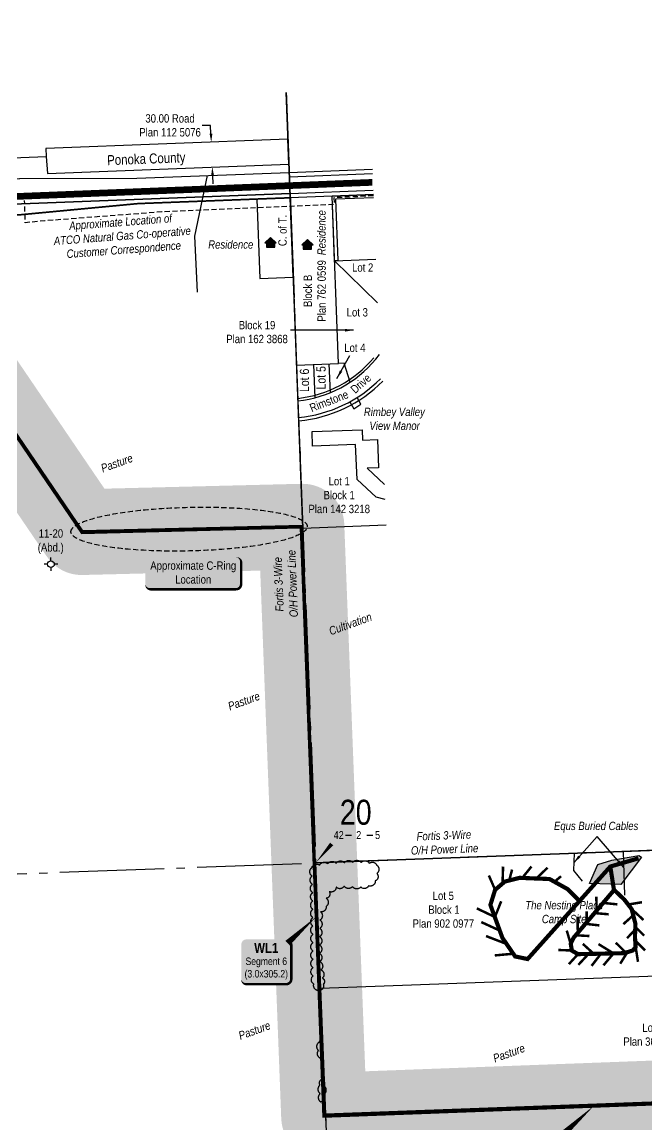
# Model space of a CAD drawing. Extents: x 665644 to 689199, y 5825051 to 5844826.
# Drawn here: x 685499 to 686249, y 5834600 to 5835925 of the extents above; entities that cross this region are included whole.
import ezdxf
from ezdxf.enums import TextEntityAlignment as Align

# ---------------------------------------------------------------- set-up
doc = ezdxf.new("R2010")
doc.units = 0
doc.header["$LTSCALE"] = 5
doc.header["$PDSIZE"] = 0.5
for name, pattern in [('0', [1, 1, 0]), ('BORDER2', [22.225, 6.35, -3.175, 6.35, -3.175, 0, -3.175]), ('foc-QUARTERLINE', [33, 25, -3, 2, -3]), ('foc-TRAV', [1.875, 1.25, -0.625]), ('UG_PIPE', [1.875, 1.25, -0.625])]:
    doc.linetypes.add(name, pattern=pattern)
doc.layers.get('Defpoints').update_dxf_attribs({"color": 9})
for name, color, linetype in [('10', 1, 'Continuous'), ('9', 3, 'Continuous'), ('AS-CABLE', 224, 'foc-CABLE'), ('AS-PIPE-UG', 44, 'UG_PIPE'), ('AS-POWER', 104, 'foc-POWER'), ('AS-RESIDENCE', 14, 'Continuous'), ('AS-ROADS', 254, 'Continuous'), ('AS-TELEPHONE', 224, 'foc-TEL'), ('CG-NOTES', 7, 'Continuous'), ('DIMENSION', 1, 'Continuous'), ('F-RW', 190, 'Continuous'), ('F-WS-S', 190, 'Continuous'), ('L-33', 7, 'Continuous'), ('L-SEC', 7, 'Continuous'), ('L-SECLBL', 7, 'Continuous'), ('L-SECQ', 8, 'foc-QUARTERLINE'), ('L-TITLEDB', 4, 'Continuous'), ('L-TITLEDB-T', 4, 'Continuous'), ('P-BUFFER-H 30m', 51, 'Continuous'), ('T-BUSH', 110, '0')]:
    doc.layers.add(name, color=color, linetype=linetype)
doc.layers.add('AS-COUNTY', color=7, linetype='BORDER2', lineweight=60, true_color=0xcc33ff)
for name, color, linetype, true_color in [('P-PROPOSED-WL2', 7, 'Continuous', 0x05c1ff), ('P-PROPOSED-WL2 IOP1', 7, 'Continuous', 0x05c1ff), ('P-PROPOSED-WL2 IOP3', 7, 'Continuous', 0x05c1ff), ('P-PROPOSED_WL2 IOP2', 7, 'Continuous', 0x05c1ff)]:
    doc.layers.add(name, color=color, linetype=linetype, true_color=true_color)
doc.layers.add('T-TEXT', color=48, linetype='Continuous', lineweight=18)
doc.styles.add('100L', font='ARIALN.TTF', dxfattribs={"height": 11})
doc.styles.add('175L', font='ARIALN.TTF', dxfattribs={"height": 20})
doc.styles.add('240', font='ARIALN.TTF', dxfattribs={"height": 30})
doc.styles.add('80', font='ARIALN.TTF', dxfattribs={"height": 10})
doc.styles.add('80CG', font='ARIALN.TTF', dxfattribs={"height": 10})
doc.styles.add('80L', font='ARIALN.TTF', dxfattribs={"height": 10})
doc.styles.add('80LS', font='ARIALNI.TTF', dxfattribs={"height": 10})
doc.styles.add('BOLD', font='ARIALNB.TTF')
doc.styles.add('foc-LtypeFont', font='ARIALN.TTF', dxfattribs={"height": 7.35})
doc.styles.add('SIMPLEX', font='ARIALN.TTF')
doc.linetypes.add('foc-CABLE', pattern='A,2,-1,["C",foc-LtypeFont,S=0.2,R=0,X=-0.625,Y=-0.75],-1.24,8', length=12.24)
doc.linetypes.add('foc-POWER', pattern='A,6,-1,["P",foc-LtypeFont,S=0.2,R=0,X=-0.625,Y=-0.75],-1.24,4', length=12.24)
doc.linetypes.add('foc-POWER-NOLINE', pattern='A,0,-4,["P",foc-LtypeFont,S=0.2,R=0,X=-0.625,Y=-0.75],-8.24', length=12.24)
doc.linetypes.add('foc-TEL', pattern='A,2,-1,["T",foc-LtypeFont,S=0.2,R=0,X=-0.425,Y=-0.75],-1.24,8', length=12.24)
doc.linetypes.add('foc-TEL-NOLINE', pattern='A,0,-2,["T",foc-LtypeFont,S=0.2,R=0,X=-0.425,Y=-0.75],-10.24', length=12.24)
doc.dimstyles.new('Compass 5 000', dxfattribs={"dimscale": 5, "dimtxt": 9, "dimasz": 2, "dimexe": 0.2, "dimexo": 0.0625, "dimgap": 0.5, "dimtad": 0, "dimtih": 1, "dimtoh": 1, "dimzin": 0, "dimdsep": 46, "dimtxsty": '80CG', "dimcen": 0.1, "dimse1": 1, "dimse2": 1, "dimclrd": 256, "dimclrt": 256, "dimaunit": 1, "dimadec": 4, "dimazin": 0, "dimtfac": 0.06, "dimtofl": 0, "dimtmove": 0, "dimatfit": 1, "dimfxl": 0.2, "dimtolj": 1, "dimtzin": 0, "dimlwd": -1, "dimarcsym": 0})

# ---------------------------------------------------------------- blocks, each defined once
blk = doc.blocks.new('*D2586')
at = {"layer": 'Defpoints', "color": 0, "transparency": 16777216}
for p in [(685641.9, 5835777.6), (685643, 5835747.7), (685727.5, 5835750.9)]:
    blk.add_point(p, dxfattribs=at)
at = {"layer": 'L-TITLEDB', "transparency": 16777216}
for p, q in [((685725.5, 5835800.9), (685715.5, 5835800.9)), ((685725.9, 5835790.9), (685725.5, 5835800.9)), ((685727.9, 5835740.9), (685728.2, 5835730.9))]:
    blk.add_line(p, q, dxfattribs=at)
for points in [[(685727.6, 5835791), (685724.3, 5835790.8), (685726.3, 5835780.9)], [(685729.5, 5835741), (685726.2, 5835740.9), (685727.5, 5835750.9)]]:
    blk.add_solid(points, dxfattribs=at)
at = {"layer": 'L-TITLEDB', "transparency": 16777216, "insert": (685676.8, 5835800.9), "char_height": 10, "attachment_point": 5, "style": '80CG'}
blk.add_mtext('\\A1;30.00 Road\\PPlan 112 5076', dxfattribs=at)
blk = doc.blocks.new('L-SECLBL')
at = {"layer": '9', "color": 7}
for p, q in [((-5.1, -27.8), (-12.3, -27.8)), ((20.7, -27.8), (13.5, -27.8))]:
    blk.add_line(p, q, dxfattribs=at)
at = {"layer": '10', "color": 2, "style": 'SIMPLEX'}
blk.add_attdef('SEC', text='', height=30, dxfattribs=at).set_placement((0, 0), align=Align.MIDDLE)
at = {"layer": '10', "color": 5, "style": '80L'}
blk.add_attdef('TWP', text='', height=9.5, dxfattribs=at).set_placement((-14.4, -27.4), align=Align.MIDDLE_RIGHT)
blk.add_attdef('RGE', text='', height=9.5, dxfattribs=at).set_placement((3.6, -27.4), align=Align.MIDDLE_CENTER)
blk.add_attdef('MER', text='', height=9.5, dxfattribs=at).set_placement((23.2, -27.4), align=Align.MIDDLE_LEFT)
blk = doc.blocks.new('res_occ')
for points in [[(0.1, 0.89), (-1.26, -0.37), (1.46, -0.37)], [(-0.9, -1.43), (1.1, -1.43), (1.1, -0.37), (-0.9, -0.37)]]:
    blk.add_hatch(color=14).paths.add_polyline_path(points)
at = {"color": 14}
for points in [[(0.1, 0.89), (-1.26, -0.37), (1.46, -0.37)], [(-0.9, -1.43), (1.1, -1.43), (1.1, -0.37), (-0.9, -0.37)]]:
    blk.add_lwpolyline(points, close=True, dxfattribs=at)
blk = doc.blocks.new('GABD')
for p, q in [((-0.81, 0), (-1.62, 0)), ((0, 0.81), (0, 1.62)), ((1.62, 0), (0.81, 0)), ((0, -0.81), (0, -1.62))]:
    blk.add_line(p, q)
blk.add_circle((0, 0), 0.8)

msp = doc.modelspace()

# ---------------------------------------------------------------- hatches: boundary and pattern name
at = {"layer": 'AS-ROADS'}
h = msp.add_hatch(color=256, dxfattribs=at)
h.dxf.hatch_style = 1
h.paths.add_polyline_path([(686242.996, 5834921.836), (686217.928, 5834888.963), (686180.414, 5834890.562), (686190.548, 5834913.129), (686207.082, 5834918.282), (686239.44, 5834924.145)])
at = {"layer": 'CG-NOTES'}
h = msp.add_hatch(color=255, dxfattribs=at)
edge = h.paths.add_edge_path()
edge.add_line((685653.144, 5835243.787), (685756.132, 5835243.787))
edge.add_arc((685756.132, 5835249.787), 5.999, 270, 360)
edge.add_line((685762.131, 5835249.787), (685762.131, 5835276.283))
edge.add_arc((685756.132, 5835276.283), 5.999, 0, 90)
edge.add_line((685756.132, 5835282.283), (685653.144, 5835282.283))
edge.add_arc((685653.144, 5835276.283), 5.999, 90, 180)
edge.add_line((685647.145, 5835276.283), (685647.145, 5835249.787))
edge.add_arc((685653.144, 5835249.787), 5.999, 180, 270)
at = {"layer": 'P-BUFFER-H 30m'}
h = msp.add_hatch(color=256, dxfattribs=at)
h.dxf.hatch_style = 1
edge = h.paths.add_edge_path()
edge.add_line((687813.608, 5843964.27), (687792.469, 5843963.499))
edge.add_line((687792.469, 5843963.499), (687791.909, 5843978.775))
edge.add_arc((687741.943, 5843976.944), 50, 2.098258, 92.100577)
edge.add_line((687740.11, 5844026.91), (687681.4, 5844024.757))
edge.add_arc((687683.232, 5843974.791), 50, 92.100577, 182.100577)
edge.add_line((687633.266, 5843972.958), (687633.376, 5843969.96))
edge.add_arc((687683.342, 5843971.793), 50, 182.100577, 272.100577)
edge.add_line((687685.175, 5843921.826), (687690.919, 5843922.037))
edge.add_line((687690.919, 5843922.037), (687691.478, 5843906.773))
edge.add_arc((687741.445, 5843908.604), 50, 182.098258, 272.088052)
edge.add_line((687743.267, 5843858.637), (687764.495, 5843859.411))
edge.add_line((687764.495, 5843859.411), (687793.2, 5843110.276))
edge.add_line((687793.2, 5843110.276), (687807.746, 5842732.724))
edge.add_line((687807.746, 5842732.724), (687807.804, 5842731.228))
edge.add_arc((687857.767, 5842733.15), 50, 182.203411, 245.197957)
edge.add_line((687836.793, 5842687.762), (687851.379, 5842308.745))
edge.add_arc((687901.342, 5842310.668), 50, 182.203963, 196.36335)
edge.add_arc((687902.278, 5842286.2), 50, 168.016789, 182.191987)
edge.add_line((687852.315, 5842284.288), (687872.672, 5841752.416))
edge.add_arc((687897.171, 5841708.829), 50, 119.338852, 182.192002)
edge.add_line((687847.207, 5841706.917), (687855.857, 5841480.949))
edge.add_line((687855.857, 5841480.949), (687887.227, 5840670.064))
edge.add_arc((687937.19, 5840671.997), 50, 182.215499, 182.318426)
edge.add_line((687887.231, 5840669.974), (687919.666, 5839868.838))
edge.add_line((687919.666, 5839868.838), (687945.827, 5839221.317))
edge.add_arc((687995.786, 5839223.335), 50, 182.313597, 192.126775)
edge.add_arc((688136.55, 5839253.581), 193.976, 192.126775, 220.704391)
edge.add_arc((688136.562, 5839253.567), 193.976, 220.698715, 225.773761)
edge.add_arc((688027.105, 5839071.759), 50, 121.117263, 182.317533)
edge.add_line((687977.146, 5839069.737), (687978.076, 5839046.738))
edge.add_arc((688028.035, 5839048.759), 50, 182.317536, 272.206083)
edge.add_line((688029.96, 5838998.797), (688067.616, 5839000.247))
edge.add_line((688067.616, 5839000.247), (688096.367, 5838241.769))
edge.add_arc((688146.331, 5838243.663), 50, 182.170809, 182.257784)
edge.add_line((688096.37, 5838241.693), (688149.032, 5836905.985))
edge.add_line((688149.032, 5836905.985), (688112.158, 5836904.518))
edge.add_line((688112.158, 5836904.518), (688068.344, 5837010.621))
edge.add_line((688068.344, 5837010.621), (688062.462, 5837029.303))
edge.add_line((688062.462, 5837029.303), (688047.461, 5837091.121))
edge.add_line((688047.461, 5837091.121), (688027.035, 5837175.861))
edge.add_arc((687978.427, 5837164.144), 50, 13.552572, 14.030913)
edge.add_line((688026.935, 5837176.266), (687985.051, 5837343.868))
edge.add_arc((687936.543, 5837331.746), 50, 14.030913, 104.030913)
edge.add_line((687924.421, 5837380.254), (687921.51, 5837379.527))
edge.add_arc((687933.632, 5837331.019), 50, 104.030913, 194.030913)
edge.add_line((687885.124, 5837318.897), (687926.954, 5837151.509))
edge.add_line((687926.954, 5837151.509), (687947.338, 5837066.946))
edge.add_arc((687995.946, 5837078.662), 50, 193.552572, 193.639644)
edge.add_line((687947.356, 5837066.872), (687962.785, 5837003.288))
edge.add_arc((688011.375, 5837015.079), 50, 193.639644, 197.478007)
edge.add_line((687963.684, 5837000.062), (687970.789, 5836977.497))
edge.add_arc((688018.48, 5836992.514), 50, 197.478007, 202.437559)
edge.add_line((687972.266, 5836973.43), (688004.347, 5836895.738))
edge.add_arc((688026.965, 5836851.146), 50, 116.894658, 182.259041)
edge.add_line((687977.004, 5836849.175), (687977.122, 5836846.177))
edge.add_arc((688027.083, 5836848.148), 50, 182.259041, 272.213908)
edge.add_line((688029.015, 5836798.186), (688079.224, 5836800.127))
edge.add_arc((688077.293, 5836850.089), 50, 272.213908, 272.277778)
edge.add_line((688079.28, 5836800.129), (688153.089, 5836803.065))
edge.add_line((688153.089, 5836803.065), (688159.726, 5836634.655))
edge.add_line((688159.726, 5836634.655), (688160.498, 5836614.759))
edge.add_arc((688210.461, 5836616.7), 50, 182.224243, 242.416121)
edge.add_line((688187.308, 5836572.383), (688208.062, 5836038.119))
edge.add_arc((688258.025, 5836040.06), 50, 182.224584, 195.436355)
edge.add_arc((688258.912, 5836017.222), 50, 169.012813, 182.224426)
edge.add_line((688208.949, 5836015.282), (688215.24, 5835853.338))
edge.add_line((688215.24, 5835853.338), (688213.976, 5835852.793))
edge.add_arc((688233.749, 5835806.869), 50, 113.294587, 113.92068)
edge.add_line((688213.476, 5835852.574), (688204.983, 5835848.808))
edge.add_arc((688225.257, 5835803.102), 50, 113.92068, 202.936103)
edge.add_line((688179.21, 5835783.617), (688181.14, 5835779.055))
edge.add_arc((688084.293, 5835654.254), 157.97, 52.187925, 56.739753)
edge.add_arc((688084.293, 5835654.255), 157.969, 56.739599, 92.218066)
edge.add_line((688078.179, 5835812.106), (687980.957, 5835808.363))
edge.add_arc((687931.506, 5835800.976), 50, 8.496107, 92.194971)
edge.add_line((687929.591, 5835850.939), (687439.748, 5835832.164))
edge.add_arc((687441.663, 5835782.201), 50, 92.194971, 182.183274)
edge.add_line((687391.699, 5835780.296), (687408.934, 5835328.225))
edge.add_line((687408.934, 5835328.225), (687412.776, 5835227.801))
edge.add_line((687412.776, 5835227.801), (687412.891, 5835224.781))
edge.add_line((687412.891, 5835224.781), (687420.169, 5835037.106))
edge.add_line((687420.169, 5835037.106), (687139.195, 5835024.776))
edge.add_arc((687101.801, 5834991.584), 50, 41.592198, 92.512715)
edge.add_line((687099.609, 5835041.536), (687096.612, 5835041.405))
edge.add_arc((687098.804, 5834991.453), 50, 92.512715, 143.239619)
edge.add_line((687058.746, 5835021.376), (686673.733, 5835005.988))
edge.add_arc((686675.73, 5834956.027), 50, 92.288875, 182.220798)
edge.add_line((686625.768, 5834954.09), (686635.936, 5834691.882))
edge.add_line((686635.936, 5834691.882), (685911.197, 5834664.777))
edge.add_line((685911.197, 5834664.777), (685885.953, 5835322.392))
edge.add_arc((685835.99, 5835320.474), 50, 2.198313, 91.420588)
edge.add_line((685834.751, 5835370.459), (685598.035, 5835364.588))
edge.add_line((685598.035, 5835364.588), (685359.45, 5835715.681))
edge.add_line((685359.45, 5835715.681), (685357.975, 5835717.849))
edge.add_arc((685316.632, 5835689.729), 50, 34.222356, 92.196177)
edge.add_line((685314.716, 5835739.692), (685044.653, 5835729.335))
edge.add_line((685044.653, 5835729.335), (685045.607, 5835732.65))
edge.add_line((685045.607, 5835732.65), (685055.679, 5835767.617))
edge.add_arc((685007.633, 5835781.456), 50, 343.931086, 425.131456)
edge.add_line((685028.66, 5835826.82), (685008.859, 5835835.998))
edge.add_arc((684987.832, 5835790.634), 50, 65.131456, 155.476492)
edge.add_line((684942.343, 5835811.388), (684932.955, 5835790.811))
edge.add_line((684932.955, 5835790.811), (684908.46, 5835737.12))
edge.add_line((684908.46, 5835737.12), (684908.444, 5835737.085))
edge.add_line((684908.444, 5835737.085), (684197.179, 5835708.669))
edge.add_line((684197.179, 5835708.669), (683393.731, 5835676.576))
edge.add_arc((683395.726, 5835626.616), 50, 92.287428, 182.125311)
edge.add_line((683345.761, 5835624.761), (683346.064, 5835616.594))
edge.add_line((683346.064, 5835616.594), (683375.909, 5834817.734))
edge.add_line((683375.909, 5834817.734), (683406.039, 5834013.82))
edge.add_line((683406.039, 5834013.82), (683427.719, 5833449.338))
edge.add_arc((683462.178, 5833413.109), 50, 133.565482, 182.146115)
edge.add_line((683412.213, 5833411.237), (683448.053, 5832454.846))
edge.add_line((683448.053, 5832454.846), (682694.7, 5832426.991))
edge.add_line((682694.7, 5832426.991), (681941.407, 5832399.199))
edge.add_line((681941.407, 5832399.199), (681924.683, 5832845.521))
edge.add_arc((681874.718, 5832843.649), 50, 2.145927, 143.113192)
edge.add_line((681834.727, 5832873.661), (681815.566, 5832848.129))
edge.add_arc((681855.557, 5832818.117), 50, 143.113192, 182.146882)
edge.add_line((681805.592, 5832816.244), (681821.394, 5832394.722))
edge.add_line((681821.394, 5832394.722), (681068.872, 5832366.421))
edge.add_line((681068.872, 5832366.421), (680263.435, 5832336.202))
edge.add_arc((680265.309, 5832286.237), 50, 92.148626, 182.144523)
edge.add_line((680215.344, 5832284.366), (680246.207, 5831460.199))
edge.add_line((680246.207, 5831460.199), (680276.19, 5830656.55))
edge.add_line((680276.19, 5830656.55), (680279.747, 5830561.031))
edge.add_arc((680314.013, 5830524.619), 50, 133.261285, 182.132573)
edge.add_line((680264.048, 5830522.758), (680289.023, 5829852.064))
edge.add_line((680289.023, 5829852.064), (680316.8, 5829103.153))
edge.add_line((680316.8, 5829103.153), (679564.962, 5829074.33))
edge.add_arc((679566.877, 5829024.367), 50, 92.195397, 96.670962)
edge.add_line((679561.069, 5829074.029), (679119.028, 5829057.15))
edge.add_arc((679120.935, 5829007.187), 50, 92.18666, 110.977343)
edge.add_line((679103.036, 5829053.873), (679095.938, 5829051.152))
edge.add_line((679095.938, 5829051.152), (678836.113, 5829041.267))
edge.add_arc((678838.014, 5828991.303), 50, 92.178655, 148.468111)
edge.add_line((678795.396, 5829017.452), (678774.367, 5829016.654))
edge.add_line((678774.367, 5829016.654), (678734.431, 5829015.192))
edge.add_line((678734.431, 5829015.192), (677941.676, 5828986.005))
edge.add_line((677941.676, 5828986.005), (677136.147, 5828956.545))
edge.add_line((677136.147, 5828956.545), (676399.428, 5828929.16))
edge.add_arc((676378.945, 5828883.548), 50, 65.816505, 92.089536)
edge.add_line((676377.122, 5828933.515), (676311.431, 5828931.118))
edge.add_arc((676313.254, 5828881.152), 50, 92.089536, 118.402505)
edge.add_line((676289.471, 5828925.133), (675618.565, 5828900.649))
edge.add_arc((675574.778, 5828876.511), 50, 28.865443, 92.089939)
edge.add_line((675572.954, 5828926.478), (675563.641, 5828926.138))
edge.add_line((675563.641, 5828926.138), (675558.345, 5829067.321))
edge.add_arc((675508.381, 5829065.447), 50, 2.148269, 92.148212)
edge.add_line((675506.506, 5829115.412), (675486.408, 5829114.658))
edge.add_arc((675488.282, 5829064.693), 50, 92.148212, 182.148281)
edge.add_line((675438.317, 5829062.819), (675443.606, 5828921.831))
edge.add_line((675443.606, 5828921.831), (674689.556, 5828895.403))
edge.add_line((674689.556, 5828895.403), (673885.412, 5828867.204))
edge.add_line((673885.412, 5828867.204), (673865.306, 5828866.497))
edge.add_line((673865.306, 5828866.497), (673427.271, 5828851.088))
edge.add_arc((673429.028, 5828801.119), 50, 92.014647, 155.237557)
edge.add_line((673383.626, 5828822.062), (673063.809, 5828810.812))
edge.add_line((673063.809, 5828810.812), (672261.334, 5828782.583))
edge.add_line((672261.334, 5828782.583), (672241.233, 5828781.876))
edge.add_line((672241.233, 5828781.876), (671464.35, 5828754.656))
edge.add_arc((671443.768, 5828709.089), 50, 65.691921, 92.006853)
edge.add_line((671442.017, 5828759.058), (671313.396, 5828754.551))
edge.add_line((671313.396, 5828754.551), (671174.332, 5828749.681))
edge.add_arc((671176.082, 5828699.712), 50, 92.005828, 118.333837)
edge.add_line((671152.351, 5828743.722), (670616.93, 5828724.863))
edge.add_line((670616.93, 5828724.863), (669814.594, 5828696.828))
edge.add_line((669814.594, 5828696.828), (669785.832, 5828695.818))
edge.add_arc((669742.011, 5828671.74), 50, 28.787701, 92.009719)
edge.add_line((669740.258, 5828721.709), (669011.371, 5828696.132))
edge.add_arc((669013.124, 5828646.163), 50, 92.009719, 92.155612)
edge.add_line((669011.243, 5828696.128), (668980.075, 5828694.954))
edge.add_arc((668981.956, 5828644.99), 50, 92.155612, 155.142438)
edge.add_line((668936.588, 5828666.008), (668189.385, 5828639.682))
edge.add_line((668189.385, 5828639.682), (667635.387, 5828620.34))
edge.add_arc((667591.538, 5828596.314), 50, 28.718841, 92.011346)
edge.add_line((667589.783, 5828646.283), (667386.586, 5828639.147))
edge.add_line((667386.586, 5828639.147), (666756.08, 5828616.609))
edge.add_arc((666757.866, 5828566.641), 50, 92.047269, 155.180377)
edge.add_line((666712.484, 5828587.629), (666025.494, 5828563.366))
edge.add_arc((666033.062, 5828349.069), 214.43, 92.022692, 136.045845)
edge.add_line((665878.694, 5828497.902), (665787.104, 5828403.013))
edge.add_arc((665942.312, 5828253.201), 215.715, 136.013473, 181.934244)
edge.add_arc((665776.691, 5828247.607), 50, 181.934244, 181.99327)
edge.add_line((665726.721, 5828245.868), (665745.71, 5827700.266))
edge.add_line((665745.71, 5827700.266), (665757.47, 5827361.533))
edge.add_line((665757.47, 5827361.533), (665757.574, 5827358.535))
edge.add_arc((665807.544, 5827360.27), 50, 181.988415, 271.9875)
edge.add_line((665809.278, 5827310.3), (665812.277, 5827310.404))
edge.add_line((665812.277, 5827310.404), (665985.206, 5827316.405))
edge.add_arc((665983.472, 5827366.375), 50, 271.9875, 362.042067)
edge.add_line((666033.441, 5827368.156), (666032.177, 5827403.589))
edge.add_line((666032.177, 5827403.589), (666031.701, 5827417.647))
edge.add_line((666031.701, 5827417.647), (666072.442, 5827459.493))
edge.add_line((666072.442, 5827459.493), (666106.054, 5827458.849))
edge.add_arc((666107.012, 5827508.84), 50, 268.901432, 294.660224)
edge.add_line((666127.874, 5827463.4), (666172.459, 5827483.869))
edge.add_line((666172.459, 5827483.869), (666350.016, 5827525.676))
edge.add_arc((666338.557, 5827574.345), 50, 283.2493, 405.413231)
edge.add_line((666373.656, 5827609.954), (666371.132, 5827612.442))
edge.add_arc((666336.033, 5827576.833), 50, 45.413231, 103.2493)
edge.add_line((666324.573, 5827625.502), (666143.698, 5827582.914))
edge.add_arc((666155.158, 5827534.245), 50, 103.2493, 114.660224)
edge.add_line((666134.296, 5827579.685), (666133.685, 5827579.404))
edge.add_arc((666084.581, 5827569.982), 50, 10.861937, 62.58611)
edge.add_line((666107.602, 5827614.367), (666099.432, 5827618.605))
edge.add_arc((666076.411, 5827574.22), 50, 62.58611, 152.58611)
edge.add_line((666032.026, 5827597.24), (666030.645, 5827594.577))
edge.add_arc((666075.03, 5827571.557), 50, 152.58611, 184.80847)
edge.add_line((666025.206, 5827567.365), (666021.831, 5827559.92))
edge.add_line((666021.831, 5827559.92), (666003.067, 5827535.89))
edge.add_line((666003.067, 5827535.89), (665942.142, 5827473.312))
edge.add_arc((665977.967, 5827438.432), 50, 135.7667, 181.939185)
edge.add_line((665927.996, 5827436.741), (665928.647, 5827417.504))
edge.add_line((665928.647, 5827417.504), (665858.673, 5827415.076))
edge.add_line((665858.673, 5827415.076), (665848.648, 5827703.844))
edge.add_line((665848.648, 5827703.844), (665829.66, 5828249.421))
edge.add_arc((665942.312, 5828253.201), 112.715, 136.013473, 181.921699, ccw=False)
edge.add_line((665861.213, 5828331.48), (665952.824, 5828426.391))
edge.add_arc((666033.077, 5828349.035), 111.465, 92.029947, 136.0531, ccw=False)
edge.add_line((666029.129, 5828460.43), (666763.716, 5828486.374))
edge.add_arc((666761.951, 5828536.343), 50, 272.022692, 335.20661)
edge.add_line((666807.342, 5828515.375), (667390.232, 5828536.212))
edge.add_line((667390.232, 5828536.212), (667545.778, 5828541.674))
edge.add_arc((667589.622, 5828565.71), 50, 208.731337, 271.999633)
edge.add_line((667591.367, 5828515.74), (668192.996, 5828536.745))
edge.add_line((668192.996, 5828536.745), (668987.773, 5828564.747))
edge.add_arc((668986.012, 5828614.716), 50, 272.017842, 335.235753)
edge.add_line((669031.414, 5828593.772), (669696.261, 5828617.102))
edge.add_arc((669740.082, 5828641.18), 50, 208.78768, 272.009739)
edge.add_line((669741.835, 5828591.211), (669818.198, 5828593.891))
edge.add_line((669818.198, 5828593.891), (670620.542, 5828621.926))
edge.add_line((670620.542, 5828621.926), (671177.684, 5828641.55))
edge.add_arc((671175.924, 5828691.519), 50, 272.017221, 298.322672)
edge.add_line((671199.646, 5828647.505), (671317.002, 5828651.615))
edge.add_line((671317.002, 5828651.615), (671420.483, 5828655.241))
edge.add_arc((671441.065, 5828700.808), 50, 245.69213, 272.006668)
edge.add_line((671442.816, 5828650.839), (672244.847, 5828678.94))
edge.add_line((672244.847, 5828678.94), (672264.955, 5828679.647))
edge.add_line((672264.955, 5828679.647), (673067.43, 5828707.876))
edge.add_line((673067.43, 5828707.876), (673434.856, 5828720.801))
edge.add_arc((673433.098, 5828770.77), 50, 272.014618, 335.237588)
edge.add_line((673478.5, 5828749.827), (673868.927, 5828763.561))
edge.add_line((673868.927, 5828763.561), (673889.027, 5828764.268))
edge.add_line((673889.027, 5828764.268), (674693.164, 5828792.467))
edge.add_line((674693.164, 5828792.467), (675500.312, 5828820.755))
edge.add_arc((675498.561, 5828870.724), 50, 272.007238, 280.218654)
edge.add_arc((675512.664, 5828871.243), 50, 263.992689, 272.08971)
edge.add_line((675514.487, 5828821.276), (675529.103, 5828821.809))
edge.add_arc((675572.891, 5828845.947), 50, 208.865365, 272.090012)
edge.add_line((675574.715, 5828795.98), (676318.375, 5828823.119))
edge.add_arc((676316.552, 5828873.086), 50, 272.090012, 298.401966)
edge.add_line((676340.335, 5828829.104), (676355.733, 5828829.666))
edge.add_arc((676376.247, 5828875.264), 50, 245.777107, 272.12881)
edge.add_line((676378.104, 5828825.299), (677139.93, 5828853.617))
edge.add_line((677139.93, 5828853.617), (677142.894, 5828853.723))
edge.add_line((677142.894, 5828853.723), (677945.453, 5828883.075))
edge.add_line((677945.453, 5828883.075), (678738.158, 5828912.26))
edge.add_line((678738.158, 5828912.26), (678778.097, 5828913.705))
edge.add_arc((678776.288, 5828963.673), 50, 272.073067, 272.187732)
edge.add_line((678778.197, 5828913.709), (678843.88, 5828916.218))
edge.add_arc((678841.971, 5828966.182), 50, 272.187731, 328.473443)
edge.add_line((678884.591, 5828940.037), (679108.621, 5828948.56))
edge.add_arc((679106.72, 5828998.524), 50, 272.178655, 290.977343)
edge.add_line((679124.62, 5828951.838), (679131.721, 5828954.56))
edge.add_line((679131.721, 5828954.56), (679571.885, 5828971.367))
edge.add_arc((679569.977, 5829021.331), 50, 272.18666, 276.68636)
edge.add_line((679575.799, 5828971.671), (680373.641, 5829002.256))
edge.add_arc((680371.726, 5829052.22), 50, 272.195397, 362.124156)
edge.add_line((680421.691, 5829054.073), (680391.951, 5829855.889))
edge.add_line((680391.951, 5829855.889), (680368.489, 5830485.958))
edge.add_arc((680334.223, 5830522.37), 50, 313.261105, 362.132739)
edge.add_line((680384.188, 5830524.23), (680379.118, 5830660.386))
edge.add_line((680379.118, 5830660.386), (680349.134, 5831464.046))
edge.add_line((680349.134, 5831464.046), (680320.255, 5832235.262))
edge.add_line((680320.255, 5832235.262), (681072.739, 5832263.494))
edge.add_line((681072.739, 5832263.494), (681878.221, 5832293.787))
edge.add_arc((681876.342, 5832343.751), 50, 272.153805, 280.264821)
edge.add_arc((681890.428, 5832344.283), 50, 264.057487, 272.112816)
edge.add_line((681892.272, 5832294.317), (682698.502, 5832324.062))
edge.add_line((682698.502, 5832324.062), (683504.849, 5832353.876))
edge.add_arc((683503.001, 5832403.842), 50, 272.117525, 362.146115)
edge.add_line((683552.966, 5832405.714), (683516.657, 5833374.612))
edge.add_arc((683482.235, 5833410.876), 50, 313.507856, 362.199485)
edge.add_line((683532.198, 5833412.795), (683508.964, 5834017.724))
edge.add_line((683508.964, 5834017.724), (683478.837, 5834821.585))
edge.add_line((683478.837, 5834821.585), (683450.661, 5835575.768))
edge.add_line((683450.661, 5835575.768), (684201.29, 5835605.751))
edge.add_line((684201.29, 5835605.751), (684941.173, 5835635.31))
edge.add_arc((684973.421, 5835673.521), 50, 229.837958, 272.287782)
edge.add_line((684975.417, 5835623.561), (685002.215, 5835624.632))
edge.add_line((685002.215, 5835624.632), (685289.097, 5835635.634))
edge.add_line((685289.097, 5835635.634), (685529.106, 5835282.768))
edge.add_arc((685570.449, 5835310.888), 50, 214.222356, 271.420588)
edge.add_line((685571.688, 5835260.903), (685785.035, 5835266.194))
edge.add_line((685785.035, 5835266.194), (685810.304, 5834607.918))
edge.add_arc((685860.267, 5834609.836), 50, 182.198313, 272.13019)
edge.add_line((685862.125, 5834559.871), (686636.086, 5834588.659))
edge.add_line((686636.086, 5834588.659), (686641.013, 5834586.586))
edge.add_arc((686660.402, 5834632.673), 50, 247.182957, 272.220798)
edge.add_line((686662.34, 5834582.711), (686693.163, 5834583.906))
edge.add_arc((686691.226, 5834633.869), 50, 272.220798, 362.220798)
edge.add_line((686741.188, 5834635.806), (686730.742, 5834905.184))
edge.add_line((686730.742, 5834905.184), (687096.457, 5834919.801))
edge.add_arc((687094.46, 5834969.762), 50, 272.288874, 272.512508)
edge.add_line((687096.652, 5834919.81), (687477.365, 5834936.515))
edge.add_arc((687475.173, 5834986.467), 50, 272.512508, 362.22074)
edge.add_line((687525.135, 5834988.405), (687515.815, 5835228.746))
edge.add_arc((687465.853, 5835226.809), 50, 2.22074, 2.560671)
edge.add_line((687515.803, 5835229.043), (687515.675, 5835231.897))
edge.add_line((687515.675, 5835231.897), (687511.859, 5835332.146))
edge.add_line((687511.859, 5835332.146), (687496.643, 5835731.269))
edge.add_line((687496.643, 5835731.269), (687880.882, 5835745.996))
edge.add_arc((687930.335, 5835753.374), 50, 188.48547, 272.205004)
edge.add_line((687932.258, 5835703.411), (688082.154, 5835709.183))
edge.add_arc((688084.288, 5835654.236), 54.988, 56.745762, 92.22423, ccw=False)
edge.add_arc((688084.293, 5835654.254), 54.97, 22.035569, 56.739755, ccw=False)
edge.add_arc((688181.595, 5835693.637), 50, 202.035569, 293.68752)
edge.add_line((688201.683, 5835647.85), (688280.324, 5835682.35))
edge.add_arc((688260.236, 5835728.138), 50, 293.68752, 382.936103)
edge.add_line((688306.283, 5835747.623), (688298.863, 5835765.158))
edge.add_line((688298.863, 5835765.158), (688701.829, 5835780.771))
edge.add_arc((688699.894, 5835830.734), 50, 272.218879, 362.244391)
edge.add_line((688749.855, 5835832.692), (688749.36, 5835845.334))
edge.add_line((688749.36, 5835845.334), (688748.864, 5835857.976))
edge.add_arc((688698.903, 5835856.018), 50, 2.244391, 92.225939)
edge.add_line((688696.961, 5835905.98), (688316.847, 5835891.205))
edge.add_line((688316.847, 5835891.205), (688313.728, 5835971.489))
edge.add_arc((688289.892, 5836015.442), 50, 298.471489, 362.235897)
edge.add_line((688339.854, 5836017.393), (688338.729, 5836046.222))
edge.add_arc((688288.767, 5836044.272), 50, 2.235897, 65.9704)
edge.add_line((688309.127, 5836089.938), (688288.43, 5836622.737))
edge.add_arc((688238.468, 5836620.796), 50, 2.224584, 62.435587)
edge.add_line((688261.605, 5836665.12), (688253.921, 5836860.097))
edge.add_line((688253.921, 5836860.097), (688199.292, 5838245.711))
edge.add_line((688199.292, 5838245.711), (688169.217, 5839039.109))
edge.add_line((688169.217, 5839039.109), (688168.534, 5839057.143))
edge.add_arc((688118.57, 5839055.249), 50, 2.170809, 11.721877)
edge.add_arc((688118.002, 5839072.287), 50, 352.091278, 362.261738)
edge.add_line((688167.964, 5839074.26), (688167.248, 5839092.382))
edge.add_arc((688104.423, 5839089.928), 62.872, 2.237043, 56.209074)
edge.add_line((688139.391, 5839142.179), (688084.683, 5839178.831))
edge.add_arc((688136.609, 5839253.611), 91.041, 220.697876, 235.224589, ccw=False)
edge.add_arc((688136.561, 5839253.587), 90.989, 194.669313, 220.706268, ccw=False)
edge.add_line((688048.538, 5839230.545), (688022.582, 5839873.001))
edge.add_line((688022.582, 5839873.001), (687990.149, 5840674.093))
edge.add_line((687990.149, 5840674.093), (687958.78, 5841484.91))
edge.add_line((687958.78, 5841484.91), (687951.949, 5841663.397))
edge.add_arc((687927.45, 5841706.984), 50, 299.338617, 362.19207)
edge.add_line((687977.414, 5841708.896), (687977.103, 5841716.998))
edge.add_line((687977.103, 5841716.998), (687975.881, 5841748.92))
edge.add_line((687975.881, 5841748.92), (687957.269, 5842235.198))
edge.add_line((687957.269, 5842235.198), (688259.699, 5842246.388))
edge.add_arc((688257.85, 5842296.354), 50, 272.119029, 362.118607)
edge.add_line((688307.816, 5842298.203), (688306.69, 5842328.635))
edge.add_arc((688256.724, 5842326.787), 50, 2.118607, 92.113808)
edge.add_line((688254.88, 5842376.753), (687952.268, 5842365.583))
edge.add_line((687952.268, 5842365.583), (687937.888, 5842739.238))
edge.add_arc((687887.925, 5842737.315), 50, 2.203963, 65.200463)
edge.add_line((687908.897, 5842782.704), (687896.124, 5843114.231))
edge.add_line((687896.124, 5843114.231), (687865.394, 5843916.218))
edge.add_arc((687815.43, 5843914.303), 50, 2.194388, 92.088052)
at = {"layer": 'P-PROPOSED-WL2'}
h = msp.add_hatch(color=254, dxfattribs=at)
edge = h.paths.add_edge_path()
edge.add_line((685768.34, 5834769.478), (685816.34, 5834769.478))
edge.add_arc((685816.34, 5834775.478), 6, 270, 360)
edge.add_line((685822.34, 5834775.478), (685822.34, 5834817.287))
edge.add_arc((685816.34, 5834817.287), 6, 0, 90)
edge.add_line((685816.34, 5834823.287), (685768.34, 5834823.287))
edge.add_arc((685768.34, 5834817.287), 6, 90, 180)
edge.add_line((685762.34, 5834817.287), (685762.34, 5834775.478))
edge.add_arc((685768.34, 5834775.478), 6, 180, 270)
at = {"layer": 'P-PROPOSED-WL2 IOP1'}
h = msp.add_hatch(color=256, dxfattribs=at)
h.dxf.hatch_style = 1
h.paths.add_polyline_path([(685863.245, 5834613.111), (685863.245, 5834613.111), (685836.082, 5835320.727)])
h = msp.add_hatch(color=256, dxfattribs=at)
h.dxf.hatch_style = 1
h.paths.add_polyline_path([(686645.306, 5834638.858), (686645.184, 5834642.015), (685863.245, 5834613.111), (685836.082, 5835320.727), (685863.245, 5834613.111), (685863.361, 5834610.113), (686644.959, 5834639.004)])
at = {"layer": 'P-PROPOSED-WL2 IOP3'}
h = msp.add_hatch(color=256, dxfattribs=at)
h.dxf.hatch_style = 1
h.paths.add_polyline_path([(685851.58, 5834915.136), (685851.652, 5834915.139), (685836.082, 5835320.727), (685572.069, 5835314.18), (685318.623, 5835686.803), (685315.086, 5835686.667), (685570.508, 5835311.141), (685833.198, 5835317.655), (685848.654, 5834915.028)])
at = {"layer": 'P-PROPOSED_WL2 IOP2'}
h = msp.add_hatch(color=256, dxfattribs=at)
h.dxf.hatch_style = 1
h.paths.add_polyline_path([(685851.652, 5834915.139), (685851.58, 5834915.136), (685848.654, 5834915.028), (685860.363, 5834610.002), (685863.361, 5834610.113), (685863.245, 5834613.111), (685863.245, 5834613.111)])

# ---------------------------------------------------------------- linework, layer by layer
at = {"layer": 'AS-CABLE', "flags": 128}
for points in [[(686161.808, 5834926.653), (686161.265, 5834906.004), (686171.5, 5834893.264)], [(686221.009, 5834928.85), (686222.437, 5834876.238)]]:
    msp.add_lwpolyline(points, dxfattribs=at)
at = {"layer": 'AS-COUNTY', "const_width": 2, "flags": 128}
msp.add_lwpolyline([(685816.279, 5835840.536), (685821.059, 5835714.001), (685638.292, 5835706.993), (685497.889, 5835693.678), (685020.362, 5835675.364), (685049.975, 5834885.493), (685079.974, 5834080.747), (685309.755, 5834089.133), (685317.599, 5834082.052), (685323.633, 5834076.535), (685339.976, 5834061.589), (685368.8, 5834026.967), (685389.996, 5834005.977), (685400.762, 5833992.987)], dxfattribs=at)
at = {"layer": 'AS-PIPE-UG', "flags": 128}
msp.add_lwpolyline([(685921.06, 5835716.202), (685873.496, 5835713.954), (685873.872, 5835705.966), (685667.079, 5835696.985), (685526.4, 5835686.297), (685502.903, 5835684.039), (685502.244, 5835710.789)], dxfattribs=at)
at = {"layer": 'AS-POWER', "flags": 128}
for points in [[(685018.726, 5835718.922), (685496.303, 5835737.213), (685637.114, 5835737.453), (685819.892, 5835744.462), (685919.831, 5835748.371)], [(685709.611, 5835600.463), (685706.617, 5835667.805), (685721.593, 5835740.693)]]:
    msp.add_lwpolyline(points, dxfattribs=at)
at = {"layer": 'AS-POWER', "linetype": 'foc-POWER-NOLINE', "flags": 128}
for points in [[(685851.58, 5834915.136), (685820.849, 5835719.265)], [(685851.58, 5834915.136), (686653.854, 5834944.918)]]:
    msp.add_lwpolyline(points, dxfattribs=at)
at = {"layer": 'AS-RESIDENCE', "flags": 128}
msp.add_lwpolyline([(685934.996, 5835351.442), (685924.422, 5835354.278), (685901.315, 5835375.778), (685899.507, 5835417.663), (685847.915, 5835415.82), (685847.297, 5835433.094), (685907.38, 5835435.241), (685907.951, 5835422.782), (685925.774, 5835423.598), (685927.235, 5835389.76), (685913.421, 5835389.163), (685934.297, 5835369.739)], dxfattribs=at)
at = {"layer": 'AS-ROADS', "flags": 128}
for points, const_width in [([(685919.683, 5835732.514), (684981.952, 5835695.364)], 8.001), ([(686239.317, 5834920.613), (686205.376, 5834910.72), (686106.1, 5834799.628), (686091.11, 5834802.738), (686075.836, 5834825.069), (686061.411, 5834864.644), (686067.068, 5834882.735), (686078.665, 5834892.628), (686096.483, 5834897.151), (686132.404, 5834895.738), (686154.183, 5834883.583), (686168.387, 5834869.328)], 5.001), ([(686076.635, 5834910.752), (686075.989, 5834890.346)], 3), ([(686087.433, 5834907.06), (686084.021, 5834893.988)], 3), ([(686110.734, 5834910.752), (686099.626, 5834897.028)], 3), ([(686130.057, 5834909.332), (686116.466, 5834896.365)], 3), ([(686205.376, 5834910.72), (686209.736, 5834882.931), (686222.22, 5834871.022), (686231.015, 5834859.68), (686235.555, 5834841.816), (686234.987, 5834825.936), (686235.839, 5834814.027), (686232.15, 5834809.774), (686221.652, 5834806.655), (686166.611, 5834805.52), (686159.234, 5834809.774), (686157.815, 5834818.28), (686161.22, 5834825.086), (686210.006, 5834882.674)], 5.001), ([(686059.585, 5834899.96), (686067.068, 5834882.735)], 3), ([(686146.254, 5834899.108), (686138.364, 5834892.411)], 3), ([(686074.361, 5834869.004), (686066.791, 5834849.883)], 3), ([(686188.595, 5834874.684), (686188.953, 5834857.822)], 3), ([(686213.885, 5834865.312), (686196.771, 5834867.052)], 3), ([(686243.438, 5834867.868), (686226.823, 5834865.086)], 3), ([(686045.093, 5834860.484), (686066.683, 5834850.181)], 3), ([(686176.944, 5834857.076), (686177.039, 5834843.759)], 3), ([(686203.371, 5834853.384), (686186.441, 5834854.857)], 3), ([(686245.143, 5834846.568), (686230.84, 5834859.906)], 3), ([(686050.492, 5834844.012), (686072.649, 5834833.812)], 3), ([(686166.146, 5834850.544), (686166.331, 5834831.119)], 3), ([(686192.289, 5834840.036), (686175.465, 5834841.901)], 3), ([(686220.989, 5834841.456), (686232.921, 5834852.18)], 3), ([(686056.175, 5834827.256), (686080.846, 5834817.745)], 3), ([(686153.074, 5834833.788), (686157.944, 5834817.512)], 3), ([(686180.354, 5834827.256), (686163.852, 5834828.193)], 3), ([(686225.536, 5834824.7), (686235.316, 5834835.133)], 3), ([(686245.995, 5834827.824), (686235.432, 5834838.385)], 3), ([(686172.397, 5834817.885), (686185.487, 5834805.909)], 3), ([(686191.152, 5834817.6), (686209.347, 5834806.401)], 3), ([(686211.896, 5834819.305), (686224.055, 5834807.369)], 3), ([(686247.132, 5834809.933), (686235.284, 5834821.785)], 3), ([(686238.607, 5834796.301), (686235.839, 5834814.027)], 3), ([(686066.689, 5834803.969), (686088.877, 5834806.002)], 3), ([(686143.128, 5834810.5), (686159.211, 5834809.913)], 3), ([(686155.632, 5834793.461), (686166.611, 5834805.52)], 3), ([(686166.998, 5834792.609), (686179.215, 5834805.78)], 3), ([(686182.911, 5834791.473), (686194.264, 5834806.09)], 3), ([(686197.12, 5834792.041), (686209.347, 5834806.401)], 3), ([(686217.295, 5834794.029), (686225.94, 5834807.929)], 3)]:
    msp.add_lwpolyline(points, dxfattribs=dict(at, const_width=const_width))
msp.add_lwpolyline([(686242.996, 5834921.836), (686217.928, 5834888.963), (686180.414, 5834890.562), (686190.548, 5834913.129), (686207.082, 5834918.282), (686239.44, 5834924.145)], close=True, dxfattribs=at)
at = {"layer": 'AS-TELEPHONE', "linetype": 'foc-TEL-NOLINE', "flags": 128}
msp.add_lwpolyline([(685019.871, 5835688.462), (685820.858, 5835719.182), (685920.797, 5835723.091)], dxfattribs=at)
at = {"layer": 'CG-NOTES', "color": 160, "flags": 128}
msp.add_lwpolyline([(685653.144, 5835243.787, 3, 3, 0), (685756.132, 5835243.787, 3, 3, 0.41421356), (685762.131, 5835249.787, 3, 3, 0), (685762.131, 5835276.283, 3, 0, 0.41421356), (685756.132, 5835282.283, 0, 0, 0), (685653.144, 5835282.283, 0, 0, 0.41421356), (685647.145, 5835276.283, 0, 0, 0), (685647.145, 5835249.787, 0, 3, 0.41421356)], format="xyseb", close=True, dxfattribs=at)
at = {"layer": 'CG-NOTES', "color": 160, "linetype": 'foc-TRAV'}
msp.add_ellipse((685699.645, 5835315.989), major_axis=(-141.851, -3.252), ratio=0.18503241, dxfattribs=at)
at = {"layer": 'DIMENSION', "color": 2}
for points in [[(685314.861, 5835686.658), (685570.449, 5835310.888), (685833.106, 5835317.401), (685860.267, 5834609.836), (686645.28, 5834639.035), (686660.402, 5834632.673), (686691.226, 5834633.869), (686678.844, 5834953.15), (687094.46, 5834969.762)], [(687094.34, 5834972.759), (686675.73, 5834956.027), (686688.112, 5834636.75), (686660.951, 5834635.697), (686645.485, 5834642.204), (686645.157, 5834642.192), (685863.15, 5834612.945), (685835.99, 5835320.474), (685572.009, 5835313.927), (685318.095, 5835687.578)]]:
    msp.add_lwpolyline(points, dxfattribs=at)
at = {"layer": 'F-RW', "flags": 128}
for points in [[(685921.148, 5835713.9), (685875.459, 5835712.125), (685878.232, 5835638.518), (685874.234, 5835638.362), (685871.313, 5835715.968), (685920.995, 5835717.897)], [(685892.569, 5835468.865), (685897.575, 5835460.68), (685905.784, 5835465.966), (685901.256, 5835473.96)]]:
    msp.add_lwpolyline(points, dxfattribs=at)
at = {"layer": 'F-RW'}
for radius, start, end in [(136.968, 276.027228, 320.366501), (163.971, 275.394218, 315.225109)]:
    msp.add_arc((685815.889, 5835609.307), radius, start, end, dxfattribs=at)
at = {"layer": 'L-SEC', "flags": 128}
for points in [[(685820.09, 5835739.285), (685920.028, 5835743.211)], [(685820.849, 5835719.265), (685019.871, 5835688.462)], [(685820.849, 5835719.265), (685920.797, 5835723.091)]]:
    msp.add_lwpolyline(points, dxfattribs=at)
at = {"layer": 'L-SECLBL', "flags": 128}
msp.add_lwpolyline([(685851.58, 5834915.136, 0, 5.001, 0), (685870.897, 5834937.782, 0, 0, 0)], format="xyseb", dxfattribs=at)
at = {"layer": 'L-SECQ'}
for p, q in [((685820.858, 5835719.182), (685851.58, 5834915.136)), ((685851.58, 5834915.136), (685882.674, 5834110.044))]:
    msp.add_line(p, q, dxfattribs=at)
at = {"layer": 'L-SECQ', "flags": 128}
for points in [[(685820.09, 5835739.285), (685816.279, 5835840.536)], [(686653.854, 5834944.918), (685851.58, 5834915.136)], [(685049.975, 5834885.493), (685851.58, 5834915.136)]]:
    msp.add_lwpolyline(points, dxfattribs=at)
at = {"layer": 'L-TITLEDB', "flags": 128}
for points in [[(685345.326, 5835756.407), (685528.225, 5835763.442), (685529.601, 5835743.267), (685819.509, 5835754.475), (685818.385, 5835784.464), (685527.552, 5835773.22), (685528.225, 5835763.442)], [(685018.726, 5835718.922), (685408.262, 5835733.861), (685496.094, 5835737.212), (685637.114, 5835737.453), (685819.892, 5835744.462), (685919.831, 5835748.371)], [(685920.995, 5835717.897), (685871.313, 5835715.968), (685821.059, 5835714.001), (685638.292, 5835706.993), (685497.889, 5835693.678), (685020.362, 5835675.364)], [(685874.234, 5835638.362), (685923.96, 5835640.299)], [(685874.234, 5835638.362), (685925.967, 5835587.771)], [(685923.684, 5835520.025), (685928.341, 5835525.643)], [(685828.748, 5835512.971), (685830.385, 5835470.092), (685831.15, 5835450.07), (685836.221, 5835317.095), (685936.159, 5835321.015)], [(685848.956, 5835513.761), (685850.62, 5835473.717)], [(685867.275, 5835514.477), (685869.046, 5835479.83)], [(685893.045, 5835492.526), (685885.696, 5835515.197), (685879.002, 5835514.936)], [(686653.854, 5834944.918), (685851.58, 5834915.136)], [(685851.58, 5834915.136), (685857.413, 5834764.123)], [(686654.549, 5834793.653), (685857.413, 5834764.123)], [(685857.413, 5834764.123), (685863.245, 5834613.111)], [(686645.18, 5834642.014), (685863.245, 5834613.111)], [(685863.245, 5834613.111), (685869.098, 5834462.116)]]:
    msp.add_lwpolyline(points, dxfattribs=at)
for points in [[(685828.748, 5835512.971), (685879.002, 5835514.936), (685871.313, 5835715.968), (685821.059, 5835714.001)], [(685780.847, 5835712.459), (685784.502, 5835617.131), (685824.707, 5835618.673), (685821.059, 5835714.001)]]:
    msp.add_lwpolyline(points, close=True, dxfattribs=at)
at = {"layer": 'L-TITLEDB'}
for radius, start, end in [(139.968, 275.944808, 320.366501), (159.971, 275.47449, 315.225109)]:
    msp.add_arc((685815.889, 5835609.307), radius, start, end, dxfattribs=at)
at = {"layer": 'P-PROPOSED-WL2', "linetype": 'Continuous', "flags": 128}
msp.add_lwpolyline([(686645.239, 5834640.514, 3, 3, 0), (685861.708, 5834611.391, 3, 3, 0), (685834.548, 5835318.938, 3, 3, 0), (685571.229, 5835312.408, 3, 3, 0), (685316.826, 5835686.436, 0, 0, 0)], format="xyseb", dxfattribs=at)
at = {"layer": 'P-PROPOSED-WL2', "flags": 128}
for points in [[(685852.858, 5834850.956, 0, 7.5, 0), (685817.935, 5834818.747, 0, 0, 0)], [(686185.72, 5834623.379, 0, 7.5, 0), (686150.797, 5834591.17, 0, 0, 0)]]:
    msp.add_lwpolyline(points, format="xyseb", dxfattribs=at)
msp.add_lwpolyline([(685768.34, 5834769.478, 3, 3, 0), (685816.34, 5834769.478, 3, 3, 0.41421356), (685822.34, 5834775.478, 3, 3, 0), (685822.34, 5834817.287, 3, 0, 0.41421356), (685816.34, 5834823.287, 0, 0, 0), (685768.34, 5834823.287, 0, 0, 0.41421356), (685762.34, 5834817.287, 0, 0, 0), (685762.34, 5834775.478, 0, 3, 0.41421356)], format="xyseb", close=True, dxfattribs=at)
at = {"layer": 'T-BUSH', "flags": 128}
for points in [[(685860.822, 5834769.299, -0.52056705), (685855.513, 5834761.687, -0.52056705), (685849.46, 5834769.647, -0.52056705), (685848.53, 5834779.344, -0.52056705), (685848.493, 5834789.344, -0.52056705), (685848.457, 5834799.344, -0.52056705), (685848.42, 5834809.344, -0.52056705), (685848.384, 5834819.344, -0.52056705), (685848.348, 5834829.344, -0.52056705), (685848.311, 5834839.344, -0.52056705), (685848.275, 5834849.344, -0.52056705), (685848.238, 5834859.344, -0.52056705), (685848.202, 5834869.344, -0.52056705), (685848.037, 5834879.341, -0.52056705), (685847.704, 5834889.336, -0.52056705), (685847.371, 5834899.33, -0.52056705), (685847.037, 5834909.325, -0.52056705), (685856.389, 5834912.516, -0.52056705), (685866.193, 5834914.04, -0.52056705), (685876.178, 5834914.589, -0.52056705), (685886.163, 5834915.139, -0.52056705), (685896.148, 5834915.688, -0.52056705), (685906.118, 5834915.571, -0.52056705), (685916.068, 5834914.577, -0.52056705), (685924.838, 5834912.492, -0.52056705), (685925.042, 5834902.494, -0.52056705), (685923.242, 5834893.473, -0.52056705), (685915.24, 5834887.475, -0.52056705), (685905.827, 5834886.146, -0.52056705), (685895.843, 5834886.707, -0.52056705), (685885.858, 5834887.268, -0.52056705), (685876.357, 5834886.033, -0.52056705), (685868.001, 5834880.539, -0.52056705), (685864.416, 5834872.551, -0.52056705), (685864.146, 5834862.841, -0.52056705), (685857.427, 5834856.445, -0.52056705), (685856.827, 5834846.476, -0.52056705), (685856.578, 5834836.479, -0.52056705), (685856.491, 5834826.48, -0.52056705), (685856.426, 5834816.48, -0.52056705), (685856.36, 5834806.48, -0.52056705), (685856.679, 5834796.508, -0.52056705), (685858.184, 5834786.622, -0.52056705), (685859.689, 5834776.736, -0.52056705)], [(685856.724, 5834681.017, 0.52056705), (685858.48, 5834690.776, 0.52056705), (685857.215, 5834700.688, 0.52056705), (685855.79, 5834699.774, 0.52056705), (685854.892, 5834689.814, 0.52056705)], [(685857.55, 5834628.179, 0.52056705), (685861.756, 5834637.251, 0.52056705), (685861.795, 5834647.181, 0.52056705), (685858.963, 5834654.989, 0.52056705), (685856.683, 5834648.111, 0.52056705), (685857.117, 5834638.121, 0.52056705)]]:
    msp.add_lwpolyline(points, format="xyb", close=True, dxfattribs=at)

# ---------------------------------------------------------------- block references
at = {"layer": 'AS-RESIDENCE', "xscale": 5.000620076889524, "yscale": 5.000620076889524, "zscale": 5.000620076889524}
for p in [(685797.088, 5835661.784), (685841.287, 5835659.318)]:
    msp.add_blockref('res_occ', p, dxfattribs=at)
at = {"layer": 'F-WS-S', "xscale": 5.00127524394648, "yscale": 5.00127524394648, "zscale": 5.00127524394648}
msp.add_blockref('GABD', (685533.827, 5835273.853), dxfattribs=at)
at = {"layer": 'L-SECLBL', "xscale": 1.000124015377907, "yscale": 1.000124015377907, "zscale": 1.000124015377907}
msp.add_blockref('L-SECLBL', (685899.733, 5834975.954), dxfattribs=at).add_auto_attribs({'SEC': '20', 'TWP': '42', 'RGE': '2', 'MER': '5'})

# ---------------------------------------------------------------- texts
at = {"layer": 'AS-PIPE-UG', "insert": (685535.549, 5835683.678), "char_height": 10.00124, "attachment_point": 1, "rotation": 4.344578, "style": '175L'}
msp.add_mtext_dynamic_manual_height_columns('\\pi19.827;{\\fArial Narrow|b0|i1|c0|p34;Approximate Location of\\P\\pi0.039793;ATCO Natural Gas Co-operative \\P\\pi14.243;Customer Correspondence}', width=164.71119, gutter_width=100, heights=[0], dxfattribs=at)
at = {"layer": 'AS-POWER', "char_height": 10.00124, "attachment_point": 1, "style": '175L'}
for insert, rotation in [((685803.737, 5835208.793), 92.188003), ((685964.659, 5834951.606), 2.125936)]:
    msp.add_mtext_dynamic_manual_height_columns('\\pi7.9757;{\\fArial Narrow|b0|i1|c0|p34;Fortis 3-Wire\\P\\pi0.57031;O/H Power Line}', width=80.67299, gutter_width=100, heights=[0], dxfattribs=dict(at, insert=insert, rotation=rotation))
at = {"layer": 'AS-POWER', "insert": (686109.311, 5834964.556), "char_height": 10.00124, "attachment_point": 1, "style": '175L'}
msp.add_mtext_dynamic_manual_height_columns('\\pi28.436;{\\fArial Narrow|b0|i1|c0|p34;Equs Buried Cables}', width=157.55334, gutter_width=100, heights=[0], dxfattribs=at)
at = {"layer": 'AS-RESIDENCE', "insert": (685853.586, 5835645.016), "char_height": 10.00124, "attachment_point": 1, "rotation": 90, "style": '175L'}
msp.add_mtext_dynamic_manual_height_columns('{\\fArial Narrow|b0|i1|c0|p34;Residence}', width=18.19126, gutter_width=100, heights=[0], dxfattribs=at)
at = {"layer": 'AS-RESIDENCE', "char_height": 10.00124, "attachment_point": 1, "style": '175L'}
for s, width, insert in [('{\\fArial Narrow|b0|i1|c0|p34;Residence}', 18.19126, (685722.616, 5835662.896)), ('\\pi1.6216;{\\fArial Narrow|b0|i1|c0|p34;Rimbey Valley\\P\\pi8.2732;View Manor}', 76.60833, (685907.894, 5835461.839)), ('\\pi0.75713;{\\fArial Narrow|b0|i1|c0|p34;The Nesting Place\\P\\pi20.63;Camp Site}', 93.42196, (686102.618, 5834869.353))]:
    msp.add_mtext_dynamic_manual_height_columns(s, width=width, gutter_width=100, heights=[0], dxfattribs=dict(at, insert=insert))
at = {"layer": 'CG-NOTES', "color": 160, "insert": (685704.638, 5835263.785), "char_height": 9.99881, "attachment_point": 5, "style": '80'}
msp.add_mtext('Approximate C-Ring\\PLocation', dxfattribs=at)
at = {"layer": 'F-WS-S', "insert": (685512.113, 5835315.765), "char_height": 10.00255, "attachment_point": 1, "style": '175L'}
msp.add_mtext_dynamic_manual_height_columns('\\pi7.0018;11-20\\P\\pi5.8487;(Abd.)', width=41.51409, gutter_width=100, heights=[0], dxfattribs=at)
at = {"layer": 'L-33', "color": 200, "linetype": 'Continuous', "true_color": 0xcc33ff, "insert": (685648.307, 5835759.067), "char_height": 12.00149, "attachment_point": 5, "rotation": 2.196354, "style": '240'}
msp.add_mtext_dynamic_manual_height_columns('Ponoka County', width=200.50254, gutter_width=45, heights=[0], dxfattribs=at)
at = {"layer": 'L-TITLEDB', "insert": (685806.812, 5835655.967), "char_height": 10.0012, "attachment_point": 1, "rotation": 90, "style": '175L'}
msp.add_mtext_dynamic_manual_height_columns('C. of T.', width=36.68254, gutter_width=100, heights=[0], dxfattribs=at)
at = {"layer": 'L-TITLEDB', "insert": (685930.756, 5834880.612), "char_height": 10.00124, "attachment_point": 1, "style": '175L'}
msp.add_mtext_dynamic_manual_height_columns('\\pi61.354;Lot 5\\P\\pi56.145;Block 1\\P\\pi37.21;Plan 902 0977', width=146.8985, gutter_width=100, heights=[0], dxfattribs=at)
at = {"layer": 'L-TITLEDB-T', "style": '80L'}
for s, rotation, p in [('Drive', 41.408146, (685905.774, 5835490.818)), ('Rimstone', 21.261341, (685867.566, 5835469.824))]:
    msp.add_text(s, height=10.0012, rotation=rotation, dxfattribs=at).set_placement(p, align=Align.MIDDLE_CENTER)
at = {"layer": 'L-TITLEDB-T', "insert": (685850.507, 5835602.172), "char_height": 10.00351, "attachment_point": 5, "rotation": 90, "style": '80CG'}
msp.add_mtext('\\A1;Block B \\PPlan 762 0599', dxfattribs=at)
at = {"layer": 'L-TITLEDB-T', "attachment_point": 5, "style": '80CG'}
for s, insert, char_height in [('\\A1;Lot 2 ', (685908.078, 5835630.101), 10.0035), ('\\A1;Lot 3', (685901.602, 5835576.382), 10.0035), ('\\A1;Block 19 \\PPlan 162 3868', (685781.23, 5835552.641), 10.00351), ('\\A1;Lot 4', (685898.71, 5835533.726), 10.0035), ('\\A1;Lot 1 \\PBlock 1 \\PPlan 142 3218', (685879.899, 5835356.819), 10.00351)]:
    msp.add_mtext(s, dxfattribs=dict(at, insert=insert, char_height=char_height))
at = {"layer": 'L-TITLEDB-T', "char_height": 11.0001, "attachment_point": 1, "rotation": 90, "style": '100L'}
for s, insert in [('Lot 6', (685832.607, 5835480.699)), ('Lot 5', (685852.562, 5835483.788))]:
    msp.add_mtext_dynamic_manual_height_columns(s, width=27.54247, gutter_width=55, heights=[0], dxfattribs=dict(at, insert=insert))
at = {"layer": 'L-TITLEDB-T', "insert": (686219.18, 5834722.176), "char_height": 10.00124, "attachment_point": 1, "style": '80L'}
msp.add_mtext_dynamic_manual_height_columns('\\pi24.707;Lot 2\\P\\pi1.8738;Plan 3687 NY', width=73.47653, gutter_width=50, heights=[0], dxfattribs=at)
at = {"layer": 'P-PROPOSED-WL2'}
for s, insert, char_height, attachment_point, style in [('WL1', (685792.34, 5834813.051), 12, 5, 'BOLD'), ('Segment 6\\P(3.0x305.2)', (685792.34, 5834801.47), 9, 2, '80')]:
    msp.add_mtext(s, dxfattribs=dict(at, insert=insert, char_height=char_height, attachment_point=attachment_point, style=style))
at = {"layer": 'T-TEXT', "style": '80LS'}
for s, height, p in [('Pasture', 10.0001, (685612.867, 5835395.359)), ('Cultivation', 10.00005, (685893.259, 5835202.215)), ('Pasture', 10.0001, (685765.448, 5835109.503)), ('Pasture', 10.0001, (685778.111, 5834713.848)), ('Pasture', 10.0001, (686083.691, 5834686.642))]:
    msp.add_text(s, height=height, rotation=20, dxfattribs=at).set_placement(p, align=Align.MIDDLE_CENTER)

# ---------------------------------------------------------------- dimensions: what is measured, and where the dimension line sits
at = {"layer": 'L-TITLEDB'}
dim = msp.add_linear_dim(base=(685727.472, 5835750.917), p1=(685641.888, 5835777.64), p2=(685643.047, 5835747.653), angle=272.214053, text='30.00 Road\\PPlan 112 5076', dimstyle='Compass 5 000', dxfattribs=at)
dim.commit()
dim.dimension.update_dxf_attribs({"geometry": '*D2586', "text_midpoint": (685676.805, 5835800.892), "dimtype": 161})

# ---------------------------------------------------------------- leaders
at = {"layer": 'AS-POWER'}
for points in [[(686161.509, 5834915.268), (686189.493, 5834946.889)], [(686221.537, 5834909.422), (686189.493, 5834946.889)]]:
    msp.add_leader(points, dimstyle='Compass 5 000', dxfattribs=at)
at = {"layer": 'L-TITLEDB-T'}
for points in [[(685896.972, 5835554.911), (685821.379, 5835554.911)], [(685877.185, 5835497.092), (685892.684, 5835524.522)]]:
    msp.add_leader(points, dimstyle='Compass 5 000', dxfattribs=at)

doc.saveas('drawing.dxf')
